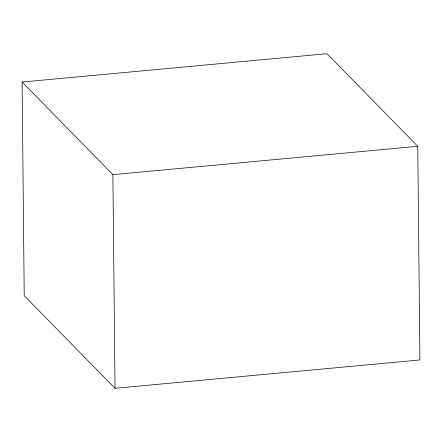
<?xml version="1.0" encoding="UTF-8"?>
<svg xmlns="http://www.w3.org/2000/svg" width="442" height="442" viewBox="0 0 442 442"><rect width="100%" height="100%" fill="white"/><g stroke="black" fill="none" stroke-linecap="round" stroke-linejoin="round"><path stroke-width="0.66" d="M22.1 82.035L326.981 53.703L417.778 146.308L419.9 359.965L115.019 388.297L24.222 295.692L22.1 82.035L112.892 174.64L115.019 388.297M112.892 174.64L417.778 146.308"/></g></svg>
